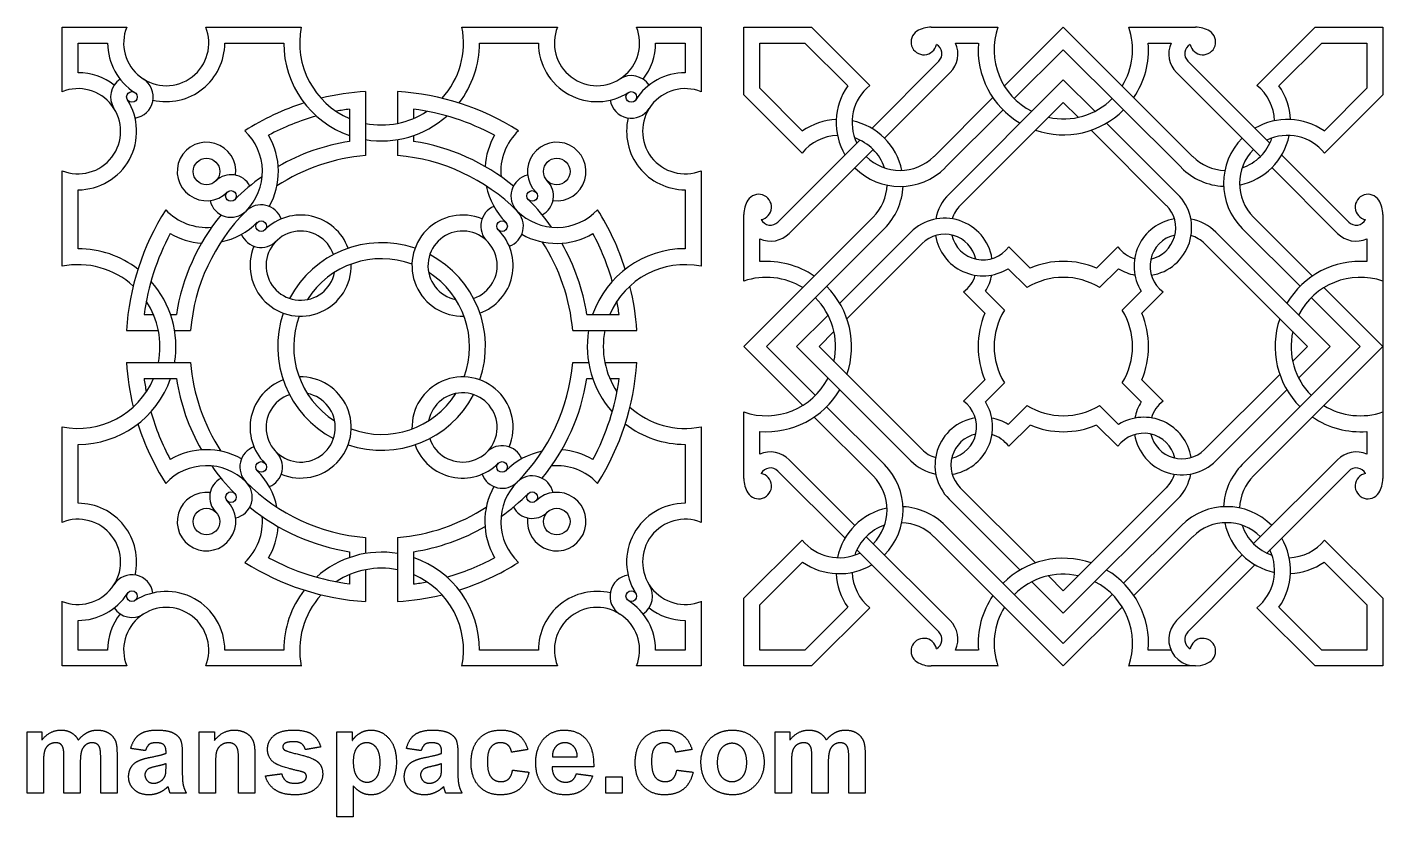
# Model space of a CAD drawing. Header units: millimetres. Extents: x -126 to 126, y -140 to 126.
# Drawn here: x -1.3 to 126, y -140.2 to -66 of the extents above; entities that cross this region are included whole.
import ezdxf

# ---------------------------------------------------------------- set-up
doc = ezdxf.new("R2010")
doc.units = ezdxf.units.MM
doc.header["$MEASUREMENT"] = 0
doc.layers.add('Layer 03', color=5, linetype='Continuous')

msp = doc.modelspace()

# ---------------------------------------------------------------- linework, layer by layer
at = {"layer": 'Layer 03'}
for p, q in [((2, -72.08), (2, -66)), ((2, -66), (8.08, -66)), ((15.49, -66), (24.46, -66)), ((39.54, -66), (48.51, -66)), ((55.92, -66), (62, -66)), ((62, -66), (62, -72.08)), ((66, -72.36), (66, -66)), ((66, -66), (72.36, -66)), ((72.36, -66), (77.83, -71.47)), ((83.6, -66), (89.86, -66)), ((96, -66), (90.47, -71.53)), ((108.14, -78.14), (96, -66)), ((102.14, -66), (108.4, -66)), ((119.64, -66), (114.17, -71.47)), ((119.64, -66), (126, -66)), ((126, -66), (126, -72.36)), ((17.28, -67.5), (22.81, -67.5)), ((41.19, -67.5), (46.72, -67.5)), ((71.74, -67.5), (75.76, -71.52)), ((120.26, -67.5), (116.24, -71.52)), ((84.31, -69.21), (78.01, -75.51)), ((115.39, -76.9), (107.69, -69.21)), ((85.37, -70.27), (79.2, -76.43)), ((114.51, -78.14), (106.63, -70.27)), ((30.5, -72.05), (30.5, -78.06)), ((33.5, -72.05), (33.5, -75.04)), ((66, -72.36), (71.47, -77.83)), ((67.5, -71.74), (71.52, -75.76)), ((124.5, -71.74), (120.48, -75.76)), ((126, -72.36), (120.53, -77.83)), ((29, -73.7), (29, -76.73)), ((35, -73.7), (35, -74.58)), ((89.38, -72.62), (83.86, -78.14)), ((35, -76.18), (35, -76.73)), ((33.5, -76.56), (33.5, -78.06)), ((76.9, -76.61), (69.21, -84.31)), ((78.14, -77.49), (70.27, -85.37)), ((122.79, -84.31), (116.49, -78.01)), ((2, -88.46), (2, -79.49)), ((62, -79.49), (62, -88.46)), ((121.73, -85.37), (115.57, -79.2)), ((3.5, -86.81), (3.5, -81.28)), ((60.5, -81.28), (60.5, -86.81)), ((66, -89.86), (66, -83.6)), ((78.14, -83.86), (66, -96)), ((119.38, -89.38), (113.86, -83.86)), ((126, -83.6), (126, -108.4)), ((90.87, -86.63), (92.88, -88.63)), ((101.13, -86.63), (99.12, -88.63)), ((90.81, -88.69), (92.59, -90.47)), ((101.19, -88.69), (99.41, -90.47)), ((86.63, -90.87), (88.63, -92.88)), ((88.69, -90.81), (90.47, -92.59)), ((103.31, -90.81), (101.53, -92.59)), ((105.37, -90.87), (103.37, -92.88)), ((126, -96), (120.47, -90.47)), ((9.7, -93), (10.58, -93)), ((12.18, -93), (12.73, -93)), ((51.27, -93), (54.3, -93)), ((8.05, -94.5), (11.04, -94.5)), ((12.56, -94.5), (14.06, -94.5)), ((49.94, -94.5), (55.95, -94.5)), ((66, -96), (71.53, -101.53)), ((113.86, -108.14), (126, -96)), ((8.05, -97.5), (14.06, -97.5)), ((49.94, -97.5), (51.44, -97.5)), ((52.96, -97.5), (55.95, -97.5)), ((9.7, -99), (12.73, -99)), ((51.27, -99), (51.82, -99)), ((53.42, -99), (54.3, -99)), ((86.63, -101.13), (88.63, -99.12)), ((105.37, -101.13), (103.37, -99.12)), ((88.69, -101.19), (90.47, -99.41)), ((103.31, -101.19), (101.53, -99.41)), ((90.81, -103.31), (92.59, -101.53)), ((101.19, -103.31), (99.41, -101.53)), ((66, -108.4), (66, -102.14)), ((72.62, -102.62), (78.14, -108.14)), ((2, -112.51), (2, -103.54)), ((62, -103.54), (62, -112.51)), ((90.87, -105.37), (92.88, -103.37)), ((101.13, -105.37), (99.12, -103.37)), ((3.5, -110.72), (3.5, -105.19)), ((60.5, -105.19), (60.5, -110.72)), ((70.27, -106.63), (76.43, -112.8)), ((113.86, -114.51), (121.73, -106.63)), ((69.21, -107.69), (75.51, -113.99)), ((115.1, -115.39), (122.79, -107.69)), ((30.5, -113.94), (30.5, -115.44)), ((33.5, -113.94), (33.5, -119.95)), ((66, -119.64), (71.47, -114.17)), ((77.49, -113.86), (85.37, -121.73)), ((83.86, -113.86), (96, -126)), ((102.62, -119.38), (108.14, -113.86)), ((126, -119.64), (120.53, -114.17)), ((29, -115.27), (29, -115.82)), ((35, -115.27), (35, -118.3)), ((76.61, -115.1), (84.31, -122.79)), ((106.63, -121.73), (112.8, -115.57)), ((30.5, -116.96), (30.5, -119.95)), ((67.5, -120.26), (71.52, -116.24)), ((107.69, -122.79), (113.99, -116.49)), ((124.5, -120.26), (120.48, -116.24)), ((29, -117.42), (29, -118.3)), ((66, -126), (66, -119.64)), ((126, -119.64), (126, -126)), ((2, -126), (2, -119.92)), ((62, -119.92), (62, -126)), ((71.74, -124.5), (75.76, -120.48)), ((72.36, -126), (77.83, -120.53)), ((96, -126), (101.53, -120.47)), ((119.64, -126), (114.17, -120.53)), ((120.26, -124.5), (116.24, -120.48)), ((22.81, -124.5), (17.28, -124.5)), ((46.72, -124.5), (41.19, -124.5)), ((8.08, -126), (2, -126)), ((24.46, -126), (15.49, -126)), ((48.51, -126), (39.54, -126)), ((62, -126), (55.92, -126)), ((72.36, -126), (66, -126)), ((89.86, -126), (83.6, -126)), ((108.4, -126), (102.14, -126)), ((126, -126), (119.64, -126))]:
    msp.add_line(p, q, dxfattribs=at)
for points in [[(3.5, -70.28), (3.5, -67.5), (6.28, -67.5)], [(57.72, -67.5), (60.5, -67.5), (60.5, -70.28)], [(67.5, -71.74), (67.5, -67.5), (71.74, -67.5)], [(85.89, -67.5), (88.02, -67.5)], [(107.08, -79.2), (96, -68.12), (91.4, -72.72)], [(103.98, -67.5), (106.11, -67.5)], [(120.26, -67.5), (124.5, -67.5), (124.5, -71.74)], [(98.96, -73.91), (96, -70.95), (85.27, -81.68)], [(90.34, -73.78), (84.92, -79.2)], [(97.4, -74.47), (96, -73.07), (86.33, -82.74)], [(106.73, -81.68), (100.06, -75.01)], [(105.67, -82.74), (98.61, -75.68)], [(79.2, -84.92), (68.12, -96), (72.72, -100.6)], [(81.68, -85.27), (75.01, -91.94)], [(118.09, -98.96), (121.05, -96), (110.32, -85.27)], [(118.22, -90.34), (112.8, -84.92)], [(67.5, -88.02), (67.5, -85.89)], [(82.74, -86.33), (75.68, -93.39)], [(117.53, -97.4), (118.93, -96), (109.26, -86.33)], [(124.5, -85.89), (124.5, -88.02)], [(112.8, -107.08), (123.88, -96), (119.28, -91.4)], [(73.91, -93.04), (70.95, -96), (81.68, -106.73)], [(74.47, -94.6), (73.07, -96), (82.74, -105.67)], [(109.26, -105.67), (116.32, -98.61)], [(110.32, -106.73), (116.99, -100.06)], [(73.78, -101.66), (79.2, -107.08)], [(67.5, -106.11), (67.5, -103.98)], [(124.5, -103.98), (124.5, -106.11)], [(86.33, -109.26), (93.39, -116.32)], [(94.6, -117.53), (96, -118.93), (105.67, -109.26)], [(85.27, -110.32), (91.94, -116.99)], [(93.04, -118.09), (96, -121.05), (106.73, -110.32)], [(84.92, -112.8), (96, -123.88), (100.6, -119.28)], [(101.66, -118.22), (107.08, -112.8)], [(71.74, -124.5), (67.5, -124.5), (67.5, -120.26)], [(124.5, -120.26), (124.5, -124.5), (120.26, -124.5)], [(6.28, -124.5), (3.5, -124.5), (3.5, -121.72)], [(60.5, -121.72), (60.5, -124.5), (57.72, -124.5)], [(88.02, -124.5), (85.89, -124.5)], [(106.11, -124.5), (103.98, -124.5)]]:
    msp.add_lwpolyline(points, dxfattribs=at)
for centre, radius in [((8.56, -72.56), 0.5), ((55.44, -72.56), 0.5), ((15.56, -79.56), 1.25), ((48.44, -79.56), 1.25), ((17.86, -81.86), 0.5), ((46.14, -81.86), 0.5), ((20.69, -84.69), 0.5), ((43.31, -84.69), 0.5), ((20.69, -107.31), 0.5), ((43.31, -107.31), 0.5), ((17.86, -110.14), 0.5), ((46.14, -110.14), 0.5), ((15.56, -112.44), 1.25), ((48.44, -112.44), 1.25), ((8.56, -119.44), 0.5), ((55.44, -119.44), 0.5)]:
    msp.add_circle(centre, radius, dxfattribs=at)
for centre, radius, start, end in [((11.78, -67.5), 4, 157.9757, 22.0243), ((32, -67.5), 7.69, 168.7454, 247.0244), ((32, -67.5), 7.69, 317.6141, 11.2546), ((52.22, -67.5), 4, 157.9757, 22.0243), ((83.6, -68.5), 2.5, 90, 122.4193), ((96, -68.12), 6.5, 160.9522, 242.9202), ((96, -68.12), 6.5, 328.3424, 19.0478), ((108.4, -68.5), 2.5, 57.5807, 90), ((82.9, -67.4), 1.2, 122.4194, 349.365), ((109.1, -67.4), 1.2, 190.635, 57.5806), ((11.78, -67.5), 5.5, 180, 237.4775), ((11.78, -67.5), 5.5, 256.8845, 360), ((32, -67.5), 9.19, 180, 250.9376), ((32, -67.5), 9.19, 322.2388, 0), ((52.22, -67.5), 5.5, 180, 302.5225), ((52.22, -67.5), 5.5, 321.9296, 0), ((83.6, -68.5), 1, 315, 61.155), ((83.6, -68.5), 2.5, 315.0001, 23.5782), ((96, -68.12), 8, 175.5456, 239.4775), ((96, -68.12), 8, 325.8069, 4.4544), ((108.4, -68.5), 2.5, 156.4218, 225), ((108.4, -68.5), 1, 118.845, 225), ((3.5, -75.78), 5.5, 51.9296, 90), ((8.56, -72.56), 2, 123.508, 212.5225), ((8.56, -72.56), 2, 278.5531, 57.4775), ((55.44, -72.56), 2, 33.508, 122.5226), ((60.5, -75.78), 5.5, 90, 147.4775), ((3.5, -75.78), 4, 247.9757, 112.0243), ((32, -96), 24, 93.5833, 103.6819), ((32, -96), 24, 57.6289, 86.4167), ((60.5, -75.78), 4, 67.9757, 292.0243), ((80.67, -74.96), 6, 144.9704, 210.5225), ((80.67, -74.96), 4.5, 129.118, 205.5288), ((111.33, -74.96), 4.5, 2.0881, 50.882), ((111.33, -74.96), 6, 2.6901, 35.0296), ((3.5, -75.78), 5.5, 270, 32.5225), ((32, -96), 24, 107.6125, 122.3711), ((32, -96), 22.5, 97.6623, 100.8836), ((32, -96), 22.5, 61.8653, 82.3377), ((55.44, -72.56), 2, 188.5531, 327.4775), ((96, -68.12), 8, 250.9445, 315), ((96, -68.12), 6.5, 257.579, 315), ((32, -96), 22.5, 105.7869, 118.1347), ((32, -67.5), 9.19, 260.4841, 311.7903), ((32, -67.5), 7.69, 258.7454, 303.5569), ((60.5, -75.78), 5.5, 166.8845, 270), ((74.96, -80.67), 6, 92.6901, 125.0296), ((74.96, -80.67), 6, 11.6809, 78.3191), ((117.04, -80.67), 6, 54.9704, 120.5225), ((15.56, -79.56), 5.25, 315, 46.8486), ((15.56, -79.56), 6.75, 330.9116, 30.2572), ((48.44, -79.56), 6.75, 149.7428, 175.989), ((48.44, -79.56), 5.25, 133.1514, 185.3167), ((74.96, -80.67), 4.5, 92.0881, 140.882), ((111.33, -74.96), 6, 281.6809, 348.3191), ((117.04, -80.67), 4.5, 39.118, 115.5288), ((15.56, -79.56), 2.75, 352.7949, 315), ((32, -96), 19.5, 98.8499, 119.8534), ((32, -96), 19.5, 50.6206, 81.1501), ((48.44, -79.56), 2.75, 262.7949, 225), ((74.96, -80.67), 4.5, 18.8339, 71.1661), ((117.04, -80.67), 6, 135, 225), ((117.04, -80.67), 4.5, 135, 225), ((111.33, -74.96), 4.5, 288.8339, 341.1661), ((32, -96), 18, 94.7802, 123.096), ((32, -96), 18, 45, 85.2198), ((80.67, -74.96), 4.5, 225, 315), ((111.33, -74.96), 4.5, 225, 267.9119), ((17.86, -81.86), 2, 27.73, 135), ((32, -96), 19.5, 125.1008, 135), ((46.14, -81.86), 2, 102.421, 225), ((80.67, -74.96), 6, 225, 315), ((111.33, -74.96), 6, 225, 267.3099), ((48.44, -79.56), 6.75, 191.6289, 225), ((46.14, -81.86), 2, 297.73, 45), ((74.96, -80.67), 4.5, 315, 357.9119), ((74.96, -80.67), 6, 315, 357.3099), ((17.86, -81.86), 2, 192.421, 315), ((20.69, -84.69), 2, 19.6231, 135), ((32, -96), 19.5, 35.1008, 45), ((68.5, -83.6), 2.5, 147.5807, 180), ((67.4, -82.9), 1.2, 280.635, 147.5806), ((88.45, -84.86), 4.5, 134.9999, 169.3443), ((103.55, -84.86), 4.5, 279.1301, 44.9999), ((124.6, -82.9), 1.2, 32.4194, 259.365), ((123.5, -83.6), 2.5, 360, 32.4193), ((32, -96), 24, 147.6289, 176.4167), ((15.56, -79.56), 5.25, 223.1514, 275.3167), ((32, -96), 19.5, 140.6206, 171.1501), ((32, -96), 18, 135, 175.2198), ((24.4, -88.4), 4.75, 20.0603, 135), ((39.6, -88.4), 4.75, 67.36, 271.682), ((43.31, -84.69), 2, 112.709, 225), ((43.31, -84.69), 2, 289.6231, 45), ((48.44, -79.56), 5.25, 225, 316.8486), ((32, -96), 24, 17.6125, 32.3711), ((84.86, -88.45), 4.5, 9.1301, 134.9999), ((88.45, -84.86), 3, 134.9999, 163.4877), ((103.55, -84.86), 3, 282.8058, 44.9999), ((15.56, -79.56), 6.75, 281.6289, 315), ((24.4, -88.4), 3.25, 18.6058, 348.8037), ((39.6, -88.4), 3.25, 288.6058, 258.8037), ((39.6, -88.4), 4.75, 290.0603, 45), ((68.5, -83.6), 1, 208.845, 315), ((107.14, -88.45), 4.5, 99.1301, 211.654), ((107.14, -88.45), 4.5, 44.9999, 79.3443), ((123.5, -83.6), 1, 225, 331.155), ((32, -96), 22.5, 151.8653, 172.3377), ((15.56, -79.56), 6.75, 239.7428, 265.989), ((20.69, -84.69), 2, 202.709, 315), ((32, -96), 9.75, 71.2156, 152.3727), ((48.44, -79.56), 6.75, 240.9116, 300.2572), ((32, -96), 18, 4.7802, 33.096), ((32, -96), 19.5, 8.8499, 29.8534), ((32, -96), 22.5, 15.7869, 28.1347), ((68.5, -83.6), 2.5, 246.4218, 315), ((84.86, -88.45), 3, 12.8058, 135.0001), ((88.45, -84.86), 4.5, 189.1301, 301.654), ((88.45, -84.86), 3, 192.8058, 323.8445), ((107.14, -88.45), 3, 102.8058, 233.8445), ((107.14, -88.45), 3, 44.9999, 73.4877), ((123.5, -83.6), 2.5, 225.0001, 293.5782), ((3.5, -96), 9.19, 52.2388, 90), ((24.4, -88.4), 4.75, 157.36, 1.682), ((32, -96), 8.25, 69.765, 147.6602), ((32, -96), 9.75, 341.2156, 62.3727), ((60.5, -96), 9.19, 90, 160.9376), ((103.55, -84.86), 3, 216.1555, 253.4877), ((3.5, -96), 7.69, 47.6141, 101.2546), ((32, -96), 8.25, 339.765, 57.6602), ((60.5, -96), 7.69, 78.7454, 157.0244), ((68.12, -96), 8, 55.8069, 94.4544), ((96, -96), 8, 67.0243, 112.9757), ((103.55, -84.86), 4.5, 238.346, 259.3443), ((123.88, -96), 8, 85.5456, 149.4775), ((3.5, -96), 9.19, 350.4841, 41.7903), ((32, -96), 24, 3.5833, 13.6819), ((68.12, -96), 6.5, 58.3424, 109.0478), ((68.12, -96), 8, 340.9445, 45), ((84.86, -88.45), 3, 306.1555, 343.4877), ((84.86, -88.45), 4.5, 328.346, 349.3443), ((96, -96), 6.5, 58.3424, 121.6576), ((123.88, -96), 6.5, 70.9522, 152.9202), ((68.12, -96), 6.5, 347.579, 45), ((3.5, -96), 7.69, 348.7454, 33.5569), ((32, -96), 9.75, 161.2156, 242.3727), ((32, -96), 22.5, 7.6623, 10.8836), ((96, -96), 8, 157.0243, 202.9757), ((96, -96), 6.5, 148.3424, 211.6576), ((96, -96), 6.5, 328.3424, 31.6576), ((96, -96), 8, 337.0243, 22.9757), ((32, -96), 8.25, 159.765, 237.6602), ((123.88, -96), 8, 160.9445, 225), ((60.5, -96), 9.19, 170.4841, 221.7903), ((60.5, -96), 7.69, 168.7454, 213.5569), ((123.88, -96), 6.5, 167.579, 225), ((32, -96), 24, 183.5833, 193.6819), ((32, -96), 18, 184.7802, 213.096), ((32, -96), 18, 315, 355.2198), ((32, -96), 24, 327.6289, 356.4167), ((3.5, -96), 7.69, 258.7454, 337.0244), ((3.5, -96), 9.19, 270, 340.9376), ((32, -96), 22.5, 187.6623, 190.8836), ((32, -96), 19.5, 188.8499, 209.8534), ((24.4, -103.6), 4.75, 110.0603, 225), ((24.4, -103.6), 4.75, 247.36, 91.682), ((39.6, -103.6), 4.75, 337.36, 181.682), ((32, -96), 19.5, 320.6206, 351.1501), ((32, -96), 22.5, 331.8653, 352.3377), ((68.12, -96), 6.5, 250.9522, 332.9202), ((24.4, -103.6), 3.25, 108.6058, 78.8037), ((32, -96), 9.75, 251.2156, 332.3727), ((32, -96), 8.25, 249.765, 327.6602), ((39.6, -103.6), 3.25, 198.6058, 168.8037), ((68.12, -96), 8, 265.5456, 329.4775), ((60.5, -96), 7.69, 227.6141, 281.2546), ((84.86, -103.55), 3, 282.8058, 53.8445), ((84.86, -103.55), 4.5, 279.1301, 31.654), ((96, -96), 6.5, 238.3424, 301.6576), ((107.14, -103.55), 4.5, 148.346, 169.3443), ((107.14, -103.55), 3, 126.1555, 163.4877), ((123.88, -96), 6.5, 238.3424, 289.0478), ((32, -96), 22.5, 195.7869, 208.1347), ((88.45, -107.14), 4.5, 99.1301, 224.9999), ((88.45, -107.14), 4.5, 58.346, 79.3443), ((103.55, -107.14), 4.5, 9.1301, 121.654), ((123.88, -96), 8, 235.8069, 274.4544), ((32, -96), 24, 197.6125, 212.3711), ((60.5, -96), 9.19, 232.2388, 270), ((88.45, -107.14), 3, 102.8058, 225.0001), ((88.45, -107.14), 3, 36.1555, 73.4877), ((96, -96), 8, 247.0243, 292.9757), ((103.55, -107.14), 3, 12.8058, 143.8445), ((107.14, -103.55), 4.5, 189.1301, 315.0001), ((107.14, -103.55), 3, 192.8058, 315.0001), ((20.69, -107.31), 2, 109.6231, 225), ((39.6, -103.6), 4.75, 200.0603, 315), ((43.31, -107.31), 2, 22.709, 135), ((15.56, -112.44), 6.75, 60.9116, 120.2572), ((20.69, -107.31), 2, 292.709, 45), ((48.44, -112.44), 6.75, 101.6289, 135), ((48.44, -112.44), 6.75, 59.7428, 85.989), ((68.5, -108.4), 2.5, 45.0001, 113.5782), ((84.86, -103.55), 4.5, 224.9999, 259.3443), ((84.86, -103.55), 3, 225.0001, 253.4877), ((123.5, -108.4), 2.5, 66.4218, 135), ((15.56, -112.44), 5.25, 45, 136.8486), ((32, -96), 19.5, 215.1008, 225), ((15.56, -112.44), 6.75, 11.6289, 45), ((43.31, -107.31), 2, 199.6231, 315), ((46.14, -110.14), 2, 12.421, 135), ((48.44, -112.44), 5.25, 43.1514, 95.3167), ((67.4, -109.1), 1.2, 212.4194, 79.365), ((68.5, -108.4), 1, 45, 151.155), ((74.96, -111.33), 4.5, 315, 45), ((74.96, -111.33), 6, 315, 45), ((103.55, -107.14), 3, 314.9999, 343.4877), ((103.55, -107.14), 4.5, 315.0001, 349.3443), ((117.04, -111.33), 6, 135, 177.3099), ((117.04, -111.33), 4.5, 135, 177.9119), ((123.5, -108.4), 1, 28.845, 135), ((124.6, -109.1), 1.2, 100.635, 327.5806), ((17.86, -110.14), 2, 117.73, 225), ((17.86, -110.14), 2, 282.421, 45), ((32, -96), 18, 225, 265.2198), ((48.44, -112.44), 6.75, 150.9116, 210.2572), ((48.44, -112.44), 5.25, 135, 226.8486), ((68.5, -108.4), 2.5, 180, 212.4193), ((123.5, -108.4), 2.5, 327.5807, 360), ((3.5, -116.22), 5.5, 346.8845, 90), ((15.56, -112.44), 2.75, 82.7949, 45), ((32, -96), 19.5, 305.1008, 315), ((48.44, -112.44), 2.75, 172.7949, 135), ((60.5, -116.22), 5.5, 90, 212.5225), ((15.56, -112.44), 5.25, 313.1514, 5.3167), ((32, -96), 19.5, 230.6206, 261.1501), ((32, -96), 18, 274.7802, 303.096), ((46.14, -110.14), 2, 207.73, 315), ((80.67, -117.04), 6, 101.6809, 168.3191), ((80.67, -117.04), 6, 45, 87.3099), ((111.33, -117.04), 6, 45, 135), ((3.5, -116.22), 4, 247.9757, 112.0243), ((15.56, -112.44), 6.75, 329.7428, 355.989), ((32, -96), 19.5, 278.8499, 299.8534), ((60.5, -116.22), 4, 67.9757, 292.0243), ((80.67, -117.04), 4.5, 108.8339, 161.1661), ((80.67, -117.04), 4.5, 45, 87.9119), ((111.33, -117.04), 4.5, 45, 135), ((117.04, -111.33), 6, 191.6809, 258.3191), ((117.04, -111.33), 4.5, 198.8339, 251.1661), ((74.96, -111.33), 4.5, 219.118, 295.5288), ((111.33, -117.04), 6, 324.9704, 30.5225), ((117.04, -111.33), 4.5, 272.0881, 320.882), ((32, -124.5), 9.19, 80.4841, 131.7903), ((32, -124.5), 9.19, 360, 70.9376), ((111.33, -117.04), 4.5, 309.118, 25.5288), ((32, -96), 24, 237.6289, 266.4167), ((32, -96), 22.5, 241.8653, 262.3377), ((32, -124.5), 7.69, 78.7454, 123.5569), ((32, -96), 22.5, 285.7869, 298.1347), ((32, -96), 24, 287.6125, 302.3711), ((74.96, -111.33), 6, 234.9704, 300.5225), ((96, -123.88), 8, 70.9445, 135), ((96, -123.88), 8, 355.5456, 59.4775), ((117.04, -111.33), 6, 272.6901, 305.0296), ((8.56, -119.44), 2, 8.5531, 147.4775), ((32, -124.5), 7.69, 348.7454, 67.0244), ((32, -96), 22.5, 277.6623, 280.8836), ((55.44, -119.44), 2, 98.5531, 237.4775), ((55.44, -119.44), 2, 303.508, 32.5226), ((80.67, -117.04), 6, 182.6901, 215.0296), ((80.67, -117.04), 4.5, 182.0881, 230.882), ((96, -123.88), 6.5, 77.579, 135), ((96, -123.88), 6.5, 340.9522, 62.9202), ((3.5, -116.22), 5.5, 270, 327.4775), ((11.78, -124.5), 5.5, 360, 122.5225), ((32, -124.5), 9.19, 142.2388, 180), ((32, -124.5), 7.69, 137.6141, 191.2546), ((32, -96), 24, 273.5833, 283.6819), ((52.22, -124.5), 5.5, 76.8845, 180), ((96, -123.88), 8, 145.8069, 184.4544), ((8.56, -119.44), 2, 213.508, 302.5225), ((11.78, -124.5), 4, 337.9757, 202.0243), ((52.22, -124.5), 4, 337.9757, 202.0243), ((52.22, -124.5), 5.5, 0, 57.4775), ((60.5, -116.22), 5.5, 231.9296, 270), ((96, -123.88), 6.5, 148.3424, 199.0478), ((11.78, -124.5), 5.5, 141.9296, 180), ((83.6, -123.5), 2.5, 336.4218, 45), ((108.4, -123.5), 2.5, 135.0001, 302.4193), ((82.9, -124.6), 1.2, 10.635, 237.5806), ((83.6, -123.5), 1, 298.845, 45), ((108.4, -123.5), 1, 135, 241.155), ((109.1, -124.6), 1.2, 302.4194, 169.365), ((83.6, -123.5), 2.5, 237.5807, 270)]:
    msp.add_arc(centre, radius, start, end, dxfattribs=at)
for points in [[(-1.28, -132.17), (-0.59, -132.17), (0.1, -132.17)], [(-1.28, -137.95), (-1.28, -135.06), (-1.28, -132.17)], [(0.1, -132.95), (0.86, -132.02), (1.9, -132.02)], [(0.1, -132.17), (0.1, -132.56), (0.1, -132.95)], [(1.9, -132.02), (2.45, -132.02), (2.86, -132.26)], [(2.86, -132.26), (3.27, -132.49), (3.53, -132.95)], [(3.53, -132.95), (3.91, -132.49), (4.35, -132.26)], [(4.35, -132.26), (4.78, -132.02), (5.28, -132.02)], [(5.28, -132.02), (5.91, -132.02), (6.35, -132.28)], [(6.35, -132.28), (6.79, -132.54), (7.01, -133.04)], [(9.24, -132.45), (9.8, -132.02), (10.9, -132.02)], [(10.9, -132.02), (11.91, -132.02), (12.4, -132.27)], [(12.4, -132.27), (12.89, -132.51), (13.09, -132.88)], [(14.87, -137.95), (14.87, -135.06), (14.87, -132.17)], [(14.87, -132.17), (15.58, -132.17), (16.3, -132.17)], [(16.3, -133.01), (17.05, -132.02), (18.18, -132.02)], [(16.3, -132.17), (16.3, -132.59), (16.3, -133.01)], [(18.18, -132.02), (18.68, -132.02), (19.1, -132.21)], [(19.1, -132.21), (19.51, -132.39), (19.72, -132.67)], [(21.88, -132.54), (22.47, -132.02), (23.72, -132.02)], [(23.72, -132.02), (24.91, -132.02), (25.48, -132.42)], [(27.81, -132.17), (28.52, -132.17), (29.24, -132.17)], [(27.81, -140.17), (27.81, -136.17), (27.81, -132.17)], [(29.24, -132.17), (29.24, -132.59), (29.24, -133.01)], [(29.24, -133.01), (29.51, -132.58), (29.98, -132.3)], [(29.98, -132.3), (30.44, -132.02), (31.01, -132.02)], [(31.01, -132.02), (32, -132.02), (32.7, -132.82)], [(35.11, -132.45), (35.68, -132.02), (36.78, -132.02)], [(36.78, -132.02), (37.78, -132.02), (38.27, -132.27)], [(38.27, -132.27), (38.76, -132.51), (38.96, -132.88)], [(41.15, -132.83), (41.9, -132.02), (43.18, -132.02)], [(43.18, -132.02), (44.23, -132.02), (44.84, -132.47)], [(47.23, -132.84), (47.98, -132.02), (49.14, -132.02)], [(49.14, -132.02), (50.44, -132.02), (51.19, -132.87)], [(56.56, -132.83), (57.31, -132.02), (58.59, -132.02)], [(58.59, -132.02), (59.63, -132.02), (60.25, -132.47)], [(63.41, -132.4), (64.09, -132.02), (64.94, -132.02)], [(64.94, -132.02), (66.24, -132.02), (67.07, -132.88)], [(68.94, -132.17), (69.63, -132.17), (70.33, -132.17)], [(68.94, -137.95), (68.94, -135.06), (68.94, -132.17)], [(70.33, -132.95), (71.08, -132.02), (72.12, -132.02)], [(70.33, -132.17), (70.33, -132.56), (70.33, -132.95)], [(72.12, -132.02), (72.68, -132.02), (73.08, -132.26)], [(73.08, -132.26), (73.49, -132.49), (73.75, -132.95)], [(73.75, -132.95), (74.13, -132.49), (74.57, -132.26)], [(74.57, -132.26), (75.01, -132.02), (75.5, -132.02)], [(75.5, -132.02), (76.14, -132.02), (76.58, -132.28)], [(76.58, -132.28), (77.01, -132.54), (77.23, -133.04)], [(0.77, -133.4), (0.49, -133.59), (0.37, -133.95)], [(1.39, -133.21), (1.05, -133.21), (0.77, -133.4)], [(1.85, -133.33), (1.68, -133.21), (1.39, -133.21)], [(2.1, -133.69), (2.02, -133.45), (1.85, -133.33)], [(4.24, -133.4), (3.96, -133.6), (3.83, -133.98)], [(4.83, -133.21), (4.51, -133.21), (4.24, -133.4)], [(5.48, -133.54), (5.27, -133.21), (4.83, -133.21)], [(5.63, -134.65), (5.63, -133.79), (5.48, -133.54)], [(7.01, -133.04), (7.16, -133.41), (7.16, -134.24)], [(8.45, -133.75), (8.68, -132.87), (9.24, -132.45)], [(10.18, -133.37), (9.96, -133.54), (9.83, -133.95)], [(10.78, -133.21), (10.39, -133.21), (10.18, -133.37)], [(11.55, -133.4), (11.35, -133.21), (10.78, -133.21)], [(11.76, -134.04), (11.76, -133.59), (11.55, -133.4)], [(13.09, -132.88), (13.29, -133.26), (13.29, -134.26)], [(16.94, -133.43), (16.63, -133.64), (16.51, -134)], [(17.64, -133.21), (17.25, -133.21), (16.94, -133.43)], [(18.16, -133.36), (17.95, -133.21), (17.64, -133.21)], [(18.48, -133.79), (18.38, -133.51), (18.16, -133.36)], [(19.72, -132.67), (19.94, -132.96), (20.02, -133.32)], [(20.02, -133.32), (20.1, -133.68), (20.1, -134.35)], [(21.29, -133.81), (21.29, -133.05), (21.88, -132.54)], [(22.89, -133.28), (22.72, -133.4), (22.72, -133.6)], [(22.72, -133.6), (22.72, -133.76), (22.87, -133.88)], [(23.76, -133.11), (23.15, -133.11), (22.89, -133.28)], [(24.49, -133.3), (24.24, -133.11), (23.76, -133.11)], [(24.84, -133.85), (24.75, -133.49), (24.49, -133.3)], [(26.28, -133.6), (25.56, -133.73), (24.84, -133.85)], [(25.48, -132.42), (26.06, -132.82), (26.28, -133.6)], [(30.61, -133.21), (30.06, -133.21), (29.7, -133.65)], [(31.5, -133.66), (31.14, -133.21), (30.61, -133.21)], [(32.7, -132.82), (33.39, -133.61), (33.39, -135.03)], [(34.33, -133.75), (34.55, -132.87), (35.11, -132.45)], [(36.06, -133.37), (35.84, -133.54), (35.71, -133.95)], [(36.66, -133.21), (36.27, -133.21), (36.06, -133.37)], [(37.43, -133.4), (37.22, -133.21), (36.66, -133.21)], [(37.63, -134.04), (37.63, -133.59), (37.43, -133.4)], [(38.96, -132.88), (39.16, -133.26), (39.16, -134.26)], [(40.4, -135.07), (40.4, -133.63), (41.15, -132.83)], [(42.27, -133.61), (41.93, -134.01), (41.93, -134.95)], [(43.17, -133.21), (42.6, -133.21), (42.27, -133.61)], [(43.86, -133.43), (43.59, -133.21), (43.17, -133.21)], [(44.2, -134.1), (44.13, -133.66), (43.86, -133.43)], [(44.84, -132.47), (45.46, -132.93), (45.73, -133.85)], [(46.47, -135.1), (46.47, -133.66), (47.23, -132.84)], [(48.36, -133.57), (48.03, -133.93), (48.03, -134.54)], [(49.21, -133.21), (48.69, -133.21), (48.36, -133.57)], [(50.02, -133.55), (49.69, -133.21), (49.21, -133.21)], [(50.37, -134.54), (50.36, -133.89), (50.02, -133.55)], [(51.19, -132.87), (51.94, -133.72), (51.91, -135.48)], [(55.81, -135.07), (55.81, -133.63), (56.56, -132.83)], [(57.67, -133.61), (57.34, -134.01), (57.34, -134.95)], [(58.58, -133.21), (58.01, -133.21), (57.67, -133.61)], [(59.27, -133.43), (59, -133.21), (58.58, -133.21)], [(59.61, -134.1), (59.53, -133.66), (59.27, -133.43)], [(60.25, -132.47), (60.87, -132.93), (61.14, -133.85)], [(61.98, -134.98), (61.98, -134.21), (62.35, -133.5)], [(62.35, -133.5), (62.73, -132.78), (63.41, -132.4)], [(64.9, -133.26), (64.31, -133.26), (63.91, -133.72)], [(65.88, -133.72), (65.48, -133.26), (64.9, -133.26)], [(67.07, -132.88), (67.91, -133.74), (67.91, -135.04)], [(70.99, -133.4), (70.71, -133.59), (70.59, -133.95)], [(71.62, -133.21), (71.27, -133.21), (70.99, -133.4)], [(72.07, -133.33), (71.9, -133.21), (71.62, -133.21)], [(72.32, -133.69), (72.24, -133.45), (72.07, -133.33)], [(74.46, -133.4), (74.18, -133.6), (74.05, -133.98)], [(75.05, -133.21), (74.74, -133.21), (74.46, -133.4)], [(75.7, -133.54), (75.49, -133.21), (75.05, -133.21)], [(75.86, -134.65), (75.86, -133.79), (75.7, -133.54)], [(77.23, -133.04), (77.39, -133.41), (77.39, -134.24)], [(0.37, -133.95), (0.25, -134.31), (0.25, -135.14)], [(2.18, -134.78), (2.18, -133.94), (2.1, -133.69)], [(2.18, -137.95), (2.18, -136.37), (2.18, -134.78)], [(3.83, -133.98), (3.71, -134.36), (3.71, -135.17)], [(5.63, -137.95), (5.63, -136.3), (5.63, -134.65)], [(7.16, -134.24), (7.16, -136.1), (7.16, -137.95)], [(9.83, -133.95), (9.14, -133.85), (8.45, -133.75)], [(9.12, -134.93), (9.53, -134.72), (10.31, -134.57)], [(10.31, -134.57), (11.35, -134.37), (11.76, -134.2)], [(11.76, -134.2), (11.76, -134.12), (11.76, -134.04)], [(13.29, -134.26), (13.29, -135.15), (13.29, -136.05)], [(16.51, -134), (16.4, -134.36), (16.4, -135.33)], [(18.57, -135), (18.57, -134.06), (18.48, -133.79)], [(20.1, -134.35), (20.1, -136.15), (20.1, -137.95)], [(21.97, -135.12), (21.29, -134.65), (21.29, -133.81)], [(22.87, -133.88), (23.08, -134.03), (24.3, -134.32)], [(24.3, -134.32), (25.51, -134.6), (26, -135)], [(29.7, -133.65), (29.34, -134.09), (29.34, -134.96)], [(31.86, -135.04), (31.86, -134.11), (31.5, -133.66)], [(35.71, -133.95), (35.02, -133.85), (34.33, -133.75)], [(35, -134.93), (35.41, -134.72), (36.18, -134.57)], [(36.18, -134.57), (37.23, -134.37), (37.63, -134.2)], [(37.63, -134.2), (37.63, -134.12), (37.63, -134.04)], [(39.16, -134.26), (39.16, -135.15), (39.16, -136.05)], [(45.73, -133.85), (44.97, -133.97), (44.2, -134.1)], [(48.03, -134.54), (49.2, -134.54), (50.37, -134.54)], [(61.14, -133.85), (60.37, -133.97), (59.61, -134.1)], [(63.91, -133.72), (63.51, -134.19), (63.51, -135.06)], [(66.28, -135.05), (66.28, -134.19), (65.88, -133.72)], [(70.59, -133.95), (70.47, -134.31), (70.47, -135.14)], [(72.4, -134.78), (72.4, -133.94), (72.32, -133.69)], [(72.4, -137.95), (72.4, -136.37), (72.4, -134.78)], [(74.05, -133.98), (73.93, -134.36), (73.93, -135.17)], [(75.86, -137.95), (75.86, -136.3), (75.86, -134.65)], [(77.39, -134.24), (77.39, -136.1), (77.39, -137.95)], [(0.25, -135.14), (0.25, -136.55), (0.25, -137.95)], [(3.71, -135.17), (3.71, -136.56), (3.71, -137.95)], [(8.25, -136.39), (8.25, -135.9), (8.48, -135.52)], [(8.48, -135.52), (8.71, -135.13), (9.12, -134.93)], [(10.07, -135.68), (9.78, -135.9), (9.78, -136.22)], [(10.87, -135.42), (10.26, -135.55), (10.07, -135.68)], [(11.76, -135.18), (11.48, -135.28), (10.87, -135.42)], [(11.7, -136.23), (11.76, -136.04), (11.76, -135.49)], [(11.76, -135.49), (11.76, -135.34), (11.76, -135.18)], [(13.29, -136.05), (13.29, -136.81), (13.37, -137.17)], [(16.4, -135.33), (16.4, -136.64), (16.4, -137.95)], [(18.57, -137.95), (18.57, -136.47), (18.57, -135)], [(21.09, -136.32), (21.86, -136.22), (22.62, -136.12)], [(24.32, -135.88), (22.47, -135.46), (21.97, -135.12)], [(22.62, -136.12), (22.72, -136.56), (23.02, -136.79)], [(24.83, -136.08), (24.72, -135.97), (24.32, -135.88)], [(24.94, -136.37), (24.94, -136.2), (24.83, -136.08)], [(26.47, -136.15), (26.47, -136.95), (25.81, -137.52)], [(26, -135), (26.47, -135.41), (26.47, -136.15)], [(29.34, -134.96), (29.34, -135.96), (29.72, -136.44)], [(31.51, -136.48), (31.86, -136.04), (31.86, -135.04)], [(33.39, -135.03), (33.39, -136.48), (32.69, -137.29)], [(34.13, -136.39), (34.13, -135.9), (34.36, -135.52)], [(34.36, -135.52), (34.58, -135.13), (35, -134.93)], [(35.95, -135.68), (35.66, -135.9), (35.66, -136.22)], [(36.74, -135.42), (36.13, -135.55), (35.95, -135.68)], [(37.63, -135.18), (37.35, -135.28), (36.74, -135.42)], [(37.58, -136.23), (37.63, -136.04), (37.63, -135.49)], [(37.63, -135.49), (37.63, -135.34), (37.63, -135.18)], [(39.16, -136.05), (39.16, -136.81), (39.25, -137.17)], [(41.15, -137.29), (40.4, -136.49), (40.4, -135.07)], [(41.93, -134.95), (41.93, -136), (42.27, -136.43)], [(43.91, -136.62), (44.19, -136.37), (44.3, -135.78)], [(44.3, -135.78), (45.07, -135.88), (45.83, -135.97)], [(45.83, -135.97), (45.6, -137.03), (44.94, -137.56)], [(47.05, -137.11), (46.47, -136.31), (46.47, -135.1)], [(51.91, -135.48), (49.95, -135.48), (48, -135.48)], [(48, -135.48), (48.02, -136.16), (48.38, -136.54)], [(49.9, -136.73), (50.15, -136.54), (50.28, -136.12)], [(50.28, -136.12), (51.04, -136.22), (51.81, -136.32)], [(56.56, -137.29), (55.81, -136.49), (55.81, -135.07)], [(57.34, -134.95), (57.34, -136), (57.68, -136.43)], [(59.32, -136.62), (59.59, -136.37), (59.71, -135.78)], [(59.71, -135.78), (60.47, -135.88), (61.24, -135.97)], [(61.24, -135.97), (61.01, -137.03), (60.34, -137.56)], [(62.35, -136.68), (61.98, -135.98), (61.98, -134.98)], [(63.51, -135.06), (63.51, -135.93), (63.91, -136.4)], [(65.88, -136.4), (66.28, -135.93), (66.28, -135.05)], [(67.91, -135.04), (67.91, -136.36), (67.06, -137.23)], [(70.47, -135.14), (70.47, -136.55), (70.47, -137.95)], [(73.93, -135.17), (73.93, -136.56), (73.93, -137.95)], [(8.76, -137.61), (8.25, -137.13), (8.25, -136.39)], [(9.78, -136.22), (9.78, -136.54), (10.01, -136.78)], [(10.01, -136.78), (10.24, -137.01), (10.6, -137.01)], [(10.6, -137.01), (10.99, -137.01), (11.35, -136.74)], [(11.95, -137.32), (11.56, -137.71), (11.12, -137.9)], [(11.35, -136.74), (11.62, -136.53), (11.7, -136.23)], [(12.01, -137.5), (11.97, -137.37), (11.95, -137.32)], [(13.37, -137.17), (13.45, -137.54), (13.68, -137.95)], [(21.99, -137.62), (21.3, -137.14), (21.09, -136.32)], [(23.02, -136.79), (23.32, -137.01), (23.85, -137.01)], [(23.85, -137.01), (24.44, -137.01), (24.74, -136.79)], [(24.74, -136.79), (24.94, -136.63), (24.94, -136.37)], [(30.14, -137.91), (29.76, -137.72), (29.34, -137.26)], [(29.34, -137.26), (29.34, -138.72), (29.34, -140.17)], [(29.72, -136.44), (30.1, -136.91), (30.64, -136.91)], [(30.64, -136.91), (31.16, -136.91), (31.51, -136.48)], [(32.69, -137.29), (31.99, -138.1), (31, -138.1)], [(34.64, -137.61), (34.13, -137.13), (34.13, -136.39)], [(35.66, -136.22), (35.66, -136.54), (35.89, -136.78)], [(35.89, -136.78), (36.12, -137.01), (36.47, -137.01)], [(36.47, -137.01), (36.87, -137.01), (37.23, -136.74)], [(37.83, -137.32), (37.44, -137.71), (36.99, -137.9)], [(37.23, -136.74), (37.49, -136.53), (37.58, -136.23)], [(37.88, -137.5), (37.84, -137.37), (37.83, -137.32)], [(39.25, -137.17), (39.33, -137.54), (39.56, -137.95)], [(43.16, -138.1), (41.9, -138.1), (41.15, -137.29)], [(42.27, -136.43), (42.62, -136.86), (43.2, -136.86)], [(43.2, -136.86), (43.63, -136.86), (43.91, -136.62)], [(49.28, -138.1), (47.77, -138.1), (47.05, -137.11)], [(48.38, -136.54), (48.74, -136.91), (49.28, -136.91)], [(49.28, -136.91), (49.65, -136.91), (49.9, -136.73)], [(51.81, -136.32), (51.51, -137.19), (50.88, -137.64)], [(53.04, -137.95), (53.04, -137.18), (53.04, -136.42)], [(53.04, -136.42), (53.81, -136.42), (54.57, -136.42)], [(54.57, -136.42), (54.57, -137.18), (54.57, -137.95)], [(58.57, -138.1), (57.31, -138.1), (56.56, -137.29)], [(57.68, -136.43), (58.03, -136.86), (58.61, -136.86)], [(58.61, -136.86), (59.04, -136.86), (59.32, -136.62)], [(63.44, -137.74), (62.73, -137.38), (62.35, -136.68)], [(63.91, -136.4), (64.31, -136.86), (64.9, -136.86)], [(64.9, -136.86), (65.48, -136.86), (65.88, -136.4)], [(67.06, -137.23), (66.22, -138.1), (64.95, -138.1)], [(0.25, -137.95), (-0.51, -137.95), (-1.28, -137.95)], [(3.71, -137.95), (2.94, -137.95), (2.18, -137.95)], [(7.16, -137.95), (6.4, -137.95), (5.63, -137.95)], [(10.17, -138.1), (9.28, -138.1), (8.76, -137.61)], [(11.12, -137.9), (10.67, -138.1), (10.17, -138.1)], [(12.15, -137.95), (12.09, -137.8), (12.01, -137.5)], [(13.68, -137.95), (12.92, -137.95), (12.15, -137.95)], [(16.4, -137.95), (15.63, -137.95), (14.87, -137.95)], [(20.1, -137.95), (19.34, -137.95), (18.57, -137.95)], [(23.85, -138.1), (22.67, -138.1), (21.99, -137.62)], [(25.81, -137.52), (25.15, -138.1), (23.85, -138.1)], [(31, -138.1), (30.53, -138.1), (30.14, -137.91)], [(36.04, -138.1), (35.15, -138.1), (34.64, -137.61)], [(36.99, -137.9), (36.55, -138.1), (36.04, -138.1)], [(38.03, -137.95), (37.97, -137.8), (37.88, -137.5)], [(39.56, -137.95), (38.79, -137.95), (38.03, -137.95)], [(44.94, -137.56), (44.28, -138.1), (43.16, -138.1)], [(50.88, -137.64), (50.24, -138.1), (49.28, -138.1)], [(54.57, -137.95), (53.81, -137.95), (53.04, -137.95)], [(60.34, -137.56), (59.68, -138.1), (58.57, -138.1)], [(64.95, -138.1), (64.16, -138.1), (63.44, -137.74)], [(70.47, -137.95), (69.71, -137.95), (68.94, -137.95)], [(73.93, -137.95), (73.16, -137.95), (72.4, -137.95)], [(77.39, -137.95), (76.62, -137.95), (75.86, -137.95)], [(29.34, -140.17), (28.57, -140.17), (27.81, -140.17)]]:
    msp.add_open_spline(points, degree=2, dxfattribs=at)

doc.saveas('drawing.dxf')
